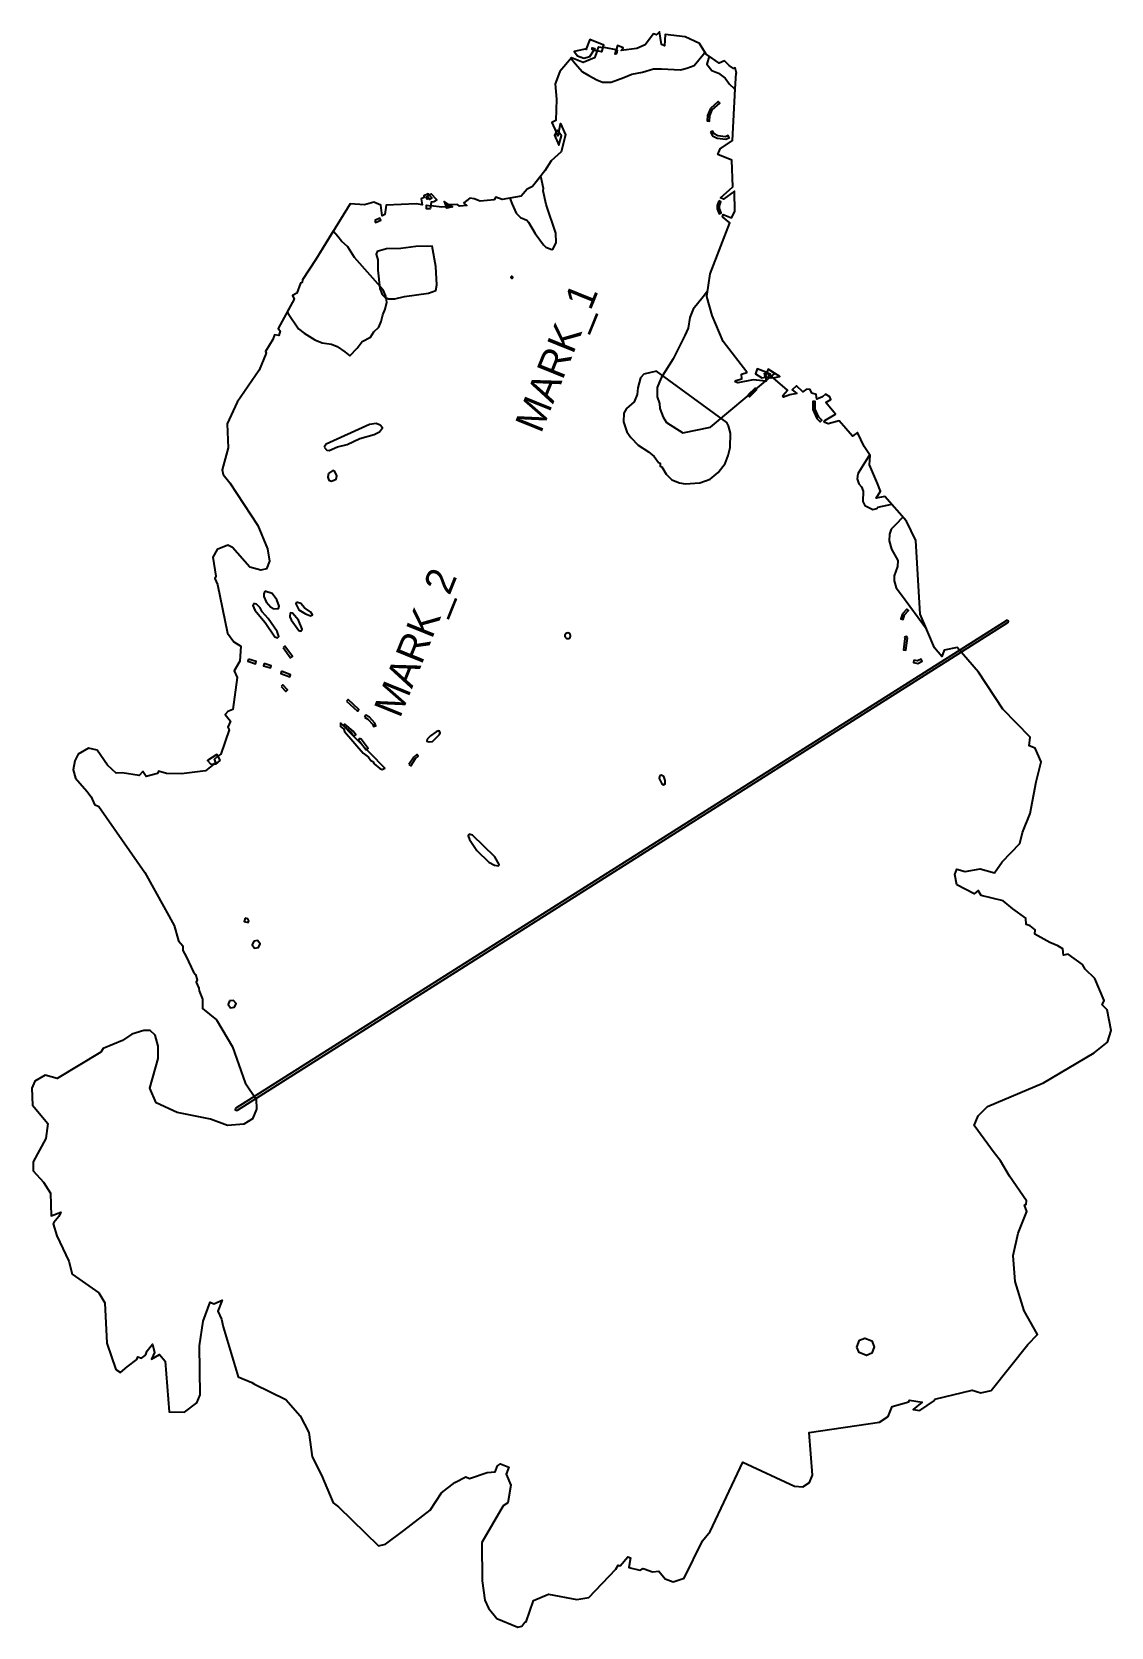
# Model space of a CAD drawing. Extents: x -2419 to -541, y 743 to 3516.
import ezdxf
from ezdxf.enums import TextEntityAlignment as Align

# ---------------------------------------------------------------- set-up
doc = ezdxf.new("R2010")
doc.units = 0

msp = doc.modelspace()

# ---------------------------------------------------------------- linework, layer by layer
at = {"layer": '1', "color": 5}
msp.add_lwpolyline([(-2343.9, 2249), (-2347.1, 2233.1), (-2343, 2219), (-2323.1, 2196.4), (-2315.8, 2186.3), (-2310, 2172.8), (-2302, 2169.6), (-2222.3, 2054.5), (-2171.4, 1962.3), (-2163.5, 1935.9), (-2155.9, 1927.3), (-2156.1, 1919), (-2150.3, 1908.7), (-2137.5, 1881.4), (-2133.9, 1877.4), (-2131.3, 1867.8), (-2132.8, 1863.9), (-2128.4, 1853.4), (-2128, 1849.1), (-2121.8, 1834.4), (-2121.8, 1818.5), (-2097.4, 1798.3), (-2070, 1751.5), (-2047.6, 1688.9), (-2028.3, 1660.7), (-2028, 1642.9), (-2034.7, 1626.2), (-2049.9, 1617.1), (-2078.6, 1614.8), (-2107.8, 1625.6), (-2165.9, 1637.6), (-2202.8, 1654.3), (-2213.6, 1679.7), (-2199.1, 1731.5), (-2199.3, 1752.7), (-2204.4, 1772), (-2212.7, 1780.2), (-2224, 1779.9), (-2244.9, 1773.7), (-2261.1, 1762.6), (-2294.5, 1748.4), (-2298.5, 1742.1), (-2374.5, 1696.6), (-2395.4, 1702.5), (-2413.8, 1691.6), (-2418.7, 1679.6), (-2417.7, 1650.1), (-2390.8, 1618), (-2394.5, 1592), (-2416.5, 1551.5), (-2416.2, 1536.2), (-2398.4, 1516.1), (-2386.4, 1496.9), (-2385, 1457.6), (-2368.4, 1463.9), (-2372, 1456.3), (-2380.6, 1446.4), (-2381.4, 1443.7), (-2375.4, 1422.7), (-2354.6, 1379.1), (-2348.5, 1356.1), (-2302.4, 1323.8), (-2291.9, 1306.4), (-2288.2, 1236.5), (-2272.6, 1190.5), (-2264.6, 1185.3), (-2252.9, 1195.4), (-2236.3, 1207.8), (-2234.4, 1212.4), (-2228.2, 1210.3), (-2221.2, 1215.2), (-2218.2, 1223), (-2209.1, 1234.4), (-2205.5, 1219.9), (-2210.5, 1208.5), (-2196.7, 1216.5), (-2186.9, 1204.8), (-2179.9, 1117.2), (-2153.3, 1116.2), (-2131.8, 1132.3), (-2126.2, 1146.2), (-2127.2, 1231.8), (-2120.8, 1274.4), (-2108.4, 1307.4), (-2102.1, 1304.7), (-2087.8, 1310.8), (-2095.2, 1291.9), (-2089.1, 1277.9), (-2085.9, 1264.7), (-2059.6, 1177.5), (-2036.4, 1168.1), (-2031.2, 1165.1), (-1977.2, 1138.3), (-1952.1, 1109.8), (-1936.8, 1080.8), (-1931.4, 1038.5), (-1915, 1006.9), (-1894.5, 958.7), (-1885.4, 951.9), (-1815.6, 883.9), (-1803.8, 886.7), (-1771.8, 910.3), (-1725.8, 946.2), (-1706.1, 976.2), (-1682.9, 994), (-1664.1, 1003.7), (-1657.5, 1001.1), (-1626.6, 1011.6), (-1612.9, 1012.7), (-1608.7, 1022.9), (-1603.5, 1026.6), (-1589, 1020.8), (-1593.9, 1008.6), (-1585.7, 989.4), (-1591, 958.7), (-1599, 953.6), (-1636, 890), (-1635.6, 822.9), (-1630.7, 789.6), (-1624.6, 775.3), (-1610.2, 757.6), (-1573.2, 742.6), (-1566.2, 744), (-1561.3, 751.4), (-1559, 751.6), (-1545.9, 788.7), (-1520.1, 799.7), (-1470.8, 790.4), (-1450.1, 793.9), (-1402.8, 843.1), (-1399.2, 850.3), (-1395.5, 849), (-1382.1, 864.9), (-1377.6, 863.2), (-1380.6, 846.2), (-1361.5, 841.6), (-1355.8, 844.8), (-1353.9, 843.9), (-1339.1, 838.9), (-1328.4, 839.8), (-1316.9, 826.8), (-1303.1, 821.2), (-1284.2, 827.6), (-1252, 892.6), (-1238.7, 908.9), (-1181.8, 1029.3), (-1092.4, 987.4), (-1077.6, 986.8), (-1066, 994), (-1060.8, 1006.9), (-1066.7, 1080.7), (-944.1, 1098.9), (-929, 1109), (-922.1, 1126.1), (-893.1, 1134.1), (-891.9, 1137.4), (-870.4, 1133.8), (-885.7, 1120.7), (-874.3, 1119), (-848.8, 1136.8), (-848, 1138.9), (-782.9, 1154.5), (-768, 1149.7), (-750, 1154.2), (-686.2, 1234.2), (-669.7, 1251.1), (-692.8, 1292.3), (-708.1, 1343.3), (-711.7, 1389), (-703.2, 1427.6), (-687.8, 1465.4), (-692.1, 1476.3), (-689.1, 1477.9), (-688.9, 1483.7), (-718.2, 1526.5), (-733.8, 1553.6), (-744.8, 1567.4), (-779.7, 1614.5), (-772.8, 1631.6), (-756.6, 1647.7), (-659, 1689.1), (-571.2, 1741), (-547.5, 1759.5), (-541.5, 1779.7), (-548.4, 1815.8), (-556.8, 1824.7), (-553.8, 1832.2), (-570, 1870.3), (-586.8, 1886.4), (-591, 1894.6), (-616.1, 1912.5), (-624.1, 1910.9), (-625.3, 1921.7), (-634.2, 1927.2), (-647.9, 1932.7), (-674.2, 1947.6), (-673.6, 1955.1), (-682.5, 1961.8), (-689, 1964.3), (-690, 1975.4), (-712.7, 1991.3), (-729.5, 2005.6), (-767.6, 2014.8), (-773, 2023.2), (-779.9, 2017.4), (-809.7, 2033), (-813.5, 2051.2), (-809.8, 2060.6), (-795.1, 2056.6), (-769.5, 2061), (-744.1, 2054.3), (-731, 2073.3), (-700.3, 2105.4), (-695.5, 2124.5), (-682.4, 2157), (-672, 2212.1), (-662.9, 2247.3), (-673.7, 2270.9), (-684, 2275.1), (-682.5, 2289.9), (-730, 2338.5), (-772, 2403.2), (-809, 2446), (-831.7, 2441), (-836.1, 2430.3), (-848.8, 2445.6), (-873.5, 2503.9), (-881, 2631.9), (-897.5, 2665.6), (-934.8, 2708.7), (-950.4, 2705.3), (-942.5, 2717.7), (-947.7, 2731.2), (-961.5, 2763.6), (-960.5, 2779.9), (-971.1, 2795.5), (-982.9, 2819.8), (-991.4, 2813.6), (-1014.6, 2840), (-1033.5, 2834.9), (-1040.5, 2837.7), (-1039.2, 2840.6), (-1020.7, 2851.4), (-1023.6, 2855.2), (-1037.8, 2872), (-1028.8, 2877.3), (-1030.6, 2882), (-1038.4, 2886.3), (-1043.3, 2881.7), (-1053.6, 2877.5), (-1054.5, 2885.6), (-1062.1, 2888.4), (-1064.8, 2894.5), (-1071.3, 2895.3), (-1077.8, 2890.6), (-1088.6, 2901), (-1096.3, 2893.8), (-1088, 2887.4), (-1100.2, 2885.3), (-1111.3, 2881.4), (-1112.5, 2884.3), (-1104.4, 2893.2), (-1129.5, 2914.6), (-1117.5, 2917), (-1138.1, 2930), (-1140.4, 2924.2), (-1157.3, 2930.7), (-1160.3, 2921.7), (-1149, 2915), (-1142.9, 2915.7), (-1143.2, 2916.7), (-1140.2, 2915.9), (-1142.9, 2915.7), (-1141.4, 2909.2), (-1164.1, 2911.2), (-1190.5, 2905.9), (-1195.5, 2907.8), (-1194.4, 2910.2), (-1183.7, 2912.9), (-1184.2, 2921.1), (-1175.3, 2924), (-1175.2, 2924.5), (-1216.2, 2978.2), (-1235.2, 3023.1), (-1244.6, 3056), (-1239.1, 3095.5), (-1204.6, 3184.3), (-1217.7, 3194.5), (-1216.1, 3198.7), (-1201.5, 3193.1), (-1195.9, 3204.3), (-1196.4, 3239.3), (-1215.5, 3225.5), (-1221, 3227.5), (-1199.3, 3246.9), (-1201.3, 3293), (-1225.8, 3303), (-1221.5, 3313.2), (-1200.1, 3327.7), (-1195.5, 3417.2), (-1193.4, 3444.3), (-1193.1, 3444.4), (-1195.4, 3453.6), (-1198.4, 3452.9), (-1206.1, 3457.8), (-1213.8, 3466.1), (-1223.3, 3462.2), (-1245.8, 3477.8), (-1257.7, 3496.1), (-1282.5, 3508), (-1317.1, 3511.8), (-1318.6, 3492.3), (-1323.5, 3494.5), (-1327, 3516.3), (-1332.1, 3511.3), (-1337.5, 3513.2), (-1351.8, 3493.6), (-1366.5, 3487.4), (-1393.6, 3483.8), (-1390.5, 3488.8), (-1399.9, 3492.8), (-1402.2, 3485), (-1420.5, 3488.4), (-1425.3, 3489.3), (-1427.9, 3481.7), (-1435.3, 3483.6), (-1432.4, 3490.6), (-1425.3, 3489.3), (-1423.9, 3493.2), (-1448.1, 3502.8), (-1454.5, 3486.7), (-1459, 3485.8), (-1475.3, 3482.4), (-1469.9, 3474.6), (-1458.9, 3470.5), (-1448.2, 3473.4), (-1440.7, 3484.9), (-1444.2, 3485.8), (-1444.2, 3488.4), (-1439.3, 3487.2), (-1440.7, 3484.9), (-1435.3, 3483.6), (-1440.2, 3471.4), (-1459.6, 3463.2), (-1480.1, 3471.5), (-1500.6, 3447.3), (-1508.3, 3426.1), (-1506.2, 3399.6), (-1507.4, 3362.4), (-1514.2, 3358.9), (-1506.6, 3342.1), (-1509.4, 3336.6), (-1502.3, 3319.5), (-1497.5, 3335.7), (-1502.3, 3341.9), (-1503.6, 3335.5), (-1506.6, 3342.1), (-1504.9, 3345.4), (-1502.3, 3341.9), (-1499.2, 3356.6), (-1499.1, 3357.3), (-1490.8, 3337.5), (-1498.3, 3307.5), (-1515.7, 3292.1), (-1526.3, 3275), (-1548.1, 3247.6), (-1557.4, 3242.8), (-1567.5, 3230.4), (-1600.7, 3224.8), (-1611.6, 3229), (-1614.8, 3224.2), (-1638.8, 3221.7), (-1649.2, 3226), (-1656.9, 3227.3), (-1667.5, 3219.2), (-1662, 3214.3), (-1674.7, 3213.4), (-1678.6, 3216.4), (-1693, 3215.8), (-1686.9, 3211.9), (-1697.1, 3210), (-1697.9, 3212), (-1692.9, 3212.2), (-1696.2, 3215.6), (-1693, 3215.8), (-1701.7, 3221.2), (-1697.9, 3212), (-1705.6, 3211.7), (-1724.7, 3214), (-1726, 3208.4), (-1732.3, 3208.8), (-1732.3, 3214.9), (-1724.7, 3214), (-1723.5, 3219.4), (-1723.8, 3220.7), (-1719.8, 3221.3), (-1714.3, 3224.3), (-1724.1, 3235), (-1727.4, 3232.7), (-1723.1, 3227.7), (-1727, 3224.6), (-1728.2, 3227.7), (-1731, 3227.6), (-1731.4, 3225.6), (-1733, 3228.9), (-1727.4, 3232.7), (-1729.2, 3234.8), (-1736.8, 3231.5), (-1736.2, 3228.6), (-1741.5, 3226.3), (-1739.7, 3215.5), (-1750.2, 3217.1), (-1802.5, 3215.3), (-1804.7, 3198.6), (-1809.2, 3196.5), (-1811.5, 3215.1), (-1824.1, 3220), (-1840.1, 3215.7), (-1864.9, 3217.3), (-1924.9, 3120.6), (-1947.8, 3085.3), (-1948.3, 3080.7), (-1951.4, 3079.3), (-1958.1, 3062.1), (-1965.3, 3058.1), (-1962.7, 3051.8), (-1990.3, 3000.4), (-1986.6, 2996.4), (-1989.1, 2988.6), (-1996.8, 2989.8), (-1999.3, 2981.7), (-2012.2, 2960.5), (-2011.1, 2957.8), (-2023.3, 2927.9), (-2061.5, 2872.3), (-2079.3, 2834.6), (-2077.3, 2792.9), (-2087.8, 2754.9), (-2085.7, 2746.7), (-2074.3, 2732.2), (-2025.9, 2658.1), (-2008.6, 2617.3), (-2005.2, 2596.2), (-2010.6, 2582.8), (-2020.6, 2580.1), (-2039.6, 2585.5), (-2069.7, 2619.6), (-2078.1, 2623.8), (-2096.4, 2616.1), (-2103.9, 2602.9), (-2099, 2569.8), (-2100.5, 2566), (-2096, 2555.4), (-2078.5, 2470.8), (-2067.5, 2455.6), (-2055.3, 2448.1), (-2056.8, 2422.1), (-2067, 2405.5), (-2061.9, 2393.6), (-2069.3, 2338), (-2078, 2334.5), (-2082.4, 2329.6), (-2073.3, 2318.1), (-2077.6, 2307.5), (-2075.7, 2303), (-2090.3, 2260.6), (-2095.2, 2256.7), (-2091.5, 2249.4), (-2099.2, 2243.1), (-2102.1, 2243.3), (-2098.5, 2246.2), (-2101.1, 2252), (-2095.2, 2256.7), (-2096.8, 2259.8), (-2113, 2249.4), (-2107.9, 2243.8), (-2102.1, 2243.3), (-2116.7, 2231.6), (-2158.6, 2226.5), (-2184.3, 2226.9), (-2198.3, 2231), (-2200, 2226.9), (-2220, 2221.8), (-2226, 2230.1), (-2232.1, 2223.1), (-2261.5, 2227.9), (-2272.3, 2227.5), (-2287, 2241.6), (-2305.4, 2267.3), (-2320.1, 2270.7), (-2338.2, 2260.7)], close=True, dxfattribs=at)
at = {"layer": '11', "color": 5}
for points in [[(-1454.5, 3486.7), (-1454.1, 3486.7), (-1454.8, 3485.9)], [(-1402.2, 3485), (-1400.4, 3484.7), (-1401.7, 3478), (-1404.3, 3477.7)], [(-1144.6, 2922.7), (-1141.1, 2922.4), (-1140.4, 2924.2), (-1137, 2922.8), (-1137, 2922.1), (-1141.1, 2922.4), (-1143.3, 2917)], [(-1143.3, 2917), (-1143.2, 2916.7), (-1143.4, 2916.8)], [(-1140.2, 2915.9), (-1136.9, 2916.3), (-1137, 2922.1), (-1134.8, 2922), (-1134.8, 2919.2), (-1129.5, 2914.6), (-1132.8, 2914)], [(-983.9, 1229.3), (-979, 1241.4), (-969.9, 1245.3), (-957.8, 1240.4), (-953.4, 1230), (-957.9, 1218.8), (-967, 1215), (-980, 1220.2)]]:
    msp.add_lwpolyline(points, close=True, dxfattribs=at)
at = {"layer": '51', "color": 5}
for points in [[(-2064.3, 1644.3), (-2065.2, 1642.1), (-2061.5, 1640.6), (-2061.1, 1641.6), (-721.2, 2489.1), (-720.6, 2489.5), (-719.7, 2491.7), (-723.4, 2493.2), (-723.8, 2492.2), (-2063.7, 1644.7)], [(-1491, 2469), (-1491.6, 2467.4), (-1491.7, 2465.7), (-1491.1, 2464), (-1490.1, 2462.7), (-1488.6, 2461.7), (-1486.9, 2461.4), (-1485.2, 2461.6), (-1483.6, 2462.4), (-1482.5, 2463.7), (-1481.8, 2465.3), (-1481.8, 2467.1), (-1482.3, 2468.7), (-1483.4, 2470.1), (-1484.8, 2471), (-1486.5, 2471.4), (-1488.3, 2471.1), (-1489.8, 2470.3)]]:
    msp.add_lwpolyline(points, close=True, dxfattribs=at)
at = {"layer": '52', "color": 5}
for points in [[(-1822.4, 3188.5), (-1820.9, 3184.8), (-1811.7, 3188.7), (-1813.3, 3192.4)], [(-1584.8, 3090.9), (-1585.5, 3089.2), (-1584.4, 3087.9), (-1582.7, 3088.1), (-1582, 3089.7), (-1583.1, 3091.1)], [(-1389, 2853.4), (-1389.6, 2838.5), (-1383.7, 2821), (-1377.1, 2810.8), (-1363.9, 2797.9), (-1346, 2786.4), (-1336.3, 2778.1), (-1328.8, 2767.5), (-1326, 2766.4), (-1326, 2761), (-1323.2, 2759.9), (-1315.5, 2747.1), (-1305.3, 2737.6), (-1292.3, 2732.3), (-1282.3, 2730.4), (-1256.8, 2732), (-1239, 2738.8), (-1224.7, 2750.3), (-1212.9, 2766), (-1207.3, 2779.9), (-1203.9, 2793.7), (-1203.6, 2818.4), (-1206.9, 2831.6), (-1210.1, 2837.1), (-1332.5, 2926.5), (-1354, 2921.2), (-1359.8, 2914.9), (-1364.7, 2897.5), (-1366.1, 2886.1), (-1371.3, 2873.2), (-1384.7, 2861.3)], [(-1173.4, 2884.7), (-1170.6, 2881.8), (-1158.1, 2894), (-1160.9, 2896.9)], [(-1981.8, 2446.1), (-1968.7, 2427.8), (-1965.4, 2430.2), (-1978.6, 2448.4)], [(-2041.9, 2425.8), (-2043.1, 2422), (-2029.7, 2417.7), (-2028.5, 2421.5)], [(-2014.8, 2418.1), (-2016, 2414.3), (-2003.6, 2410.3), (-2002.4, 2414.1)], [(-1984.4, 2404.7), (-1985.9, 2401), (-1970.2, 2394.7), (-1968.7, 2398.4)], [(-1985.2, 2378.3), (-1976.9, 2369.5), (-1974, 2372.3), (-1982.3, 2381)], [(-1871.4, 2352.7), (-1852.5, 2335.4), (-1849.8, 2338.3), (-1868.7, 2355.7)], [(-1876.9, 2309.6), (-1862.6, 2297.5), (-1858.7, 2291.7), (-1855.4, 2294), (-1859.6, 2300.2), (-1874.3, 2312.7)], [(-1840.1, 2324.9), (-1834.3, 2321.5), (-1825.8, 2311.9), (-1824.3, 2308.3), (-1820.6, 2309.9), (-1822.4, 2314.1), (-1831.7, 2324.6), (-1838.1, 2328.3)], [(-1849.5, 2287.6), (-1851, 2283.9), (-1848.7, 2283), (-1837, 2267.8), (-1833.8, 2270.2), (-1846.2, 2286.3)], [(-1763.1, 2242.4), (-1759.7, 2240.2), (-1751.5, 2252.7), (-1746.7, 2257), (-1749.3, 2260), (-1754.5, 2255.4)]]:
    msp.add_lwpolyline(points, close=True, dxfattribs=at)
at = {"layer": '53', "color": 5}
for points in [[(-2032.9, 1935.2), (-2035.5, 1928.7), (-2031.2, 1923.2), (-2024.3, 1924.2), (-2021.7, 1930.7), (-2026, 1936.2)], [(-2074.9, 1831.4), (-2077.5, 1824.9), (-2073.2, 1819.4), (-2066.2, 1820.3), (-2063.6, 1826.8), (-2067.9, 1832.3)]]:
    msp.add_lwpolyline(points, close=True, dxfattribs=at)
at = {"layer": '54', "color": 5}
for points in [[(-1481, 3470.5), (-1474, 3461.6), (-1460.9, 3446.8), (-1450.1, 3440.6), (-1436.1, 3433), (-1426.3, 3429), (-1411.2, 3428.7), (-1389, 3436.8), (-1375.2, 3442.6), (-1356.5, 3446.5), (-1337.2, 3452), (-1323.8, 3452.2), (-1290.4, 3450.2), (-1279.6, 3453.4), (-1266.5, 3457.6), (-1250.7, 3477.8), (-1248, 3481.2), (-1257.7, 3496.1), (-1282.5, 3508), (-1317.1, 3511.8), (-1318.6, 3492.3), (-1323.5, 3494.5), (-1327, 3516.3), (-1332.1, 3511.3), (-1337.5, 3513.2), (-1351.8, 3493.6), (-1366.5, 3487.4), (-1393.6, 3483.8), (-1390.5, 3488.8), (-1399.9, 3492.8), (-1402.2, 3485), (-1420.5, 3488.4), (-1425.3, 3489.3), (-1427.9, 3481.7), (-1435.3, 3483.6), (-1432.4, 3490.6), (-1425.3, 3489.3), (-1423.9, 3493.2), (-1448.1, 3502.8), (-1454.5, 3486.7), (-1459, 3485.8), (-1475.3, 3482.4), (-1469.9, 3474.6), (-1458.9, 3470.5), (-1448.2, 3473.4), (-1440.7, 3484.9), (-1444.2, 3485.8), (-1444.2, 3488.4), (-1439.3, 3487.2), (-1440.7, 3484.9), (-1435.3, 3483.6), (-1440.2, 3471.4), (-1459.6, 3463.2), (-1480.1, 3471.5)], [(-1240.5, 3474.1), (-1244.6, 3460.1), (-1235.8, 3449), (-1224.3, 3444.4), (-1212.6, 3435.8), (-1205.4, 3425.3), (-1196.9, 3418.1), (-1195.5, 3417.5), (-1193.4, 3444.3), (-1193.1, 3444.4), (-1195.4, 3453.6), (-1198.4, 3452.9), (-1206.1, 3457.8), (-1213.8, 3466.1), (-1223.3, 3462.2)], [(-1238.6, 3383.1), (-1243.4, 3371.2), (-1244, 3361.4), (-1240, 3361.2), (-1239.5, 3370.3), (-1235.3, 3380.7), (-1222.2, 3392.2), (-1224.9, 3395.2)], [(-1238.3, 3341.9), (-1234.9, 3335.8), (-1227, 3331.4), (-1211.6, 3329.8), (-1205.9, 3332.2), (-1207.4, 3335.9), (-1212.2, 3333.9), (-1225.7, 3335.3), (-1231.9, 3338.8), (-1234.8, 3343.9)], [(-1587.5, 3227), (-1583.1, 3216.5), (-1576.5, 3200.9), (-1568.7, 3193.4), (-1557.6, 3188.9), (-1554.6, 3185.6), (-1543.2, 3165.9), (-1528.6, 3145.9), (-1524.7, 3142.2), (-1514.5, 3138.1), (-1511.9, 3139.2), (-1506.5, 3149.9), (-1507.3, 3166.5), (-1523.9, 3216.3), (-1529.4, 3240.1), (-1528.8, 3244.2), (-1533.7, 3265.7), (-1548.1, 3247.6), (-1557.4, 3242.8), (-1567.5, 3230.4)], [(-1223.8, 3222.3), (-1226.9, 3214.5), (-1226.9, 3208.4), (-1223.4, 3200.2), (-1219.8, 3201.7), (-1222.9, 3209.2), (-1222.9, 3213.8), (-1220.1, 3220.8)], [(-1965.3, 3058.1), (-1962.7, 3051.8), (-1974.7, 3029.6), (-1972.9, 3026.4), (-1955, 3000.2), (-1944.9, 2992.3), (-1926.6, 2981.1), (-1913.5, 2975.8), (-1897.5, 2973.2), (-1887.7, 2969.2), (-1874.3, 2960), (-1865.8, 2952.8), (-1852.7, 2966.5), (-1844.1, 2978.2), (-1829.7, 2985.7), (-1824.1, 2994.8), (-1815.2, 3002.7), (-1811.3, 3012.5), (-1808.3, 3024.6), (-1804.3, 3034.4), (-1801.3, 3046.5), (-1802.9, 3056.6), (-1807.8, 3068.1), (-1857.4, 3124.2), (-1869.1, 3142.3), (-1880.2, 3152.4), (-1886.4, 3160.6), (-1894.2, 3169.5), (-1894.4, 3169.8), (-1924.9, 3120.6), (-1947.8, 3085.3), (-1948.3, 3080.7), (-1951.4, 3079.3), (-1958.1, 3062.1)], [(-1817.9, 3134.5), (-1819.8, 3129.9), (-1817.2, 3120.2), (-1817.1, 3101.8), (-1813.7, 3070.2), (-1809.3, 3059.8), (-1804.8, 3054.8), (-1798.3, 3052.2), (-1787.6, 3052.1), (-1770.8, 3056.2), (-1728.7, 3061.8), (-1716, 3066.4), (-1714.1, 3076.4), (-1716.2, 3108.5), (-1722.6, 3143.5), (-1750.9, 3143), (-1777, 3139.6), (-1802.1, 3138.9)], [(-1324.4, 2914.6), (-1331.1, 2897.9), (-1331.2, 2881.7), (-1327.1, 2870.4), (-1326.4, 2861.5), (-1320.7, 2846.2), (-1314.6, 2837.3), (-1286.5, 2819.2), (-1238.5, 2829.2), (-1142.4, 2909.3), (-1164.1, 2911.2), (-1190.5, 2905.9), (-1195.5, 2907.8), (-1194.4, 2910.2), (-1183.7, 2912.9), (-1184.2, 2921.1), (-1175.3, 2924), (-1175.2, 2924.5), (-1216.2, 2978.2), (-1235.2, 3023.1), (-1244.6, 3056), (-1243.3, 3065.3), (-1251.3, 3055.5), (-1268.4, 3034.4), (-1274.4, 3019.5), (-1277.4, 3001.3), (-1282.7, 2988.4), (-1303.3, 2948.1)], [(-1157.3, 2930.7), (-1160.3, 2921.7), (-1149, 2915), (-1142.9, 2915.7), (-1143.2, 2916.7), (-1140.2, 2915.9), (-1142.9, 2915.7), (-1141.6, 2909.9), (-1126.4, 2922.6), (-1138.1, 2930), (-1140.4, 2924.2)], [(-1060.2, 2874), (-1060.5, 2859.6), (-1053.1, 2844.1), (-1047.5, 2838.5), (-1044.7, 2841.3), (-1049.8, 2846.5), (-1056.4, 2860.4), (-1056.2, 2873.9)], [(-1910.1, 2794.2), (-1905.7, 2789.2), (-1901.6, 2788.6), (-1887.2, 2794.7), (-1870.5, 2798.8), (-1848, 2809.1), (-1823.5, 2816.4), (-1814, 2821.2), (-1809.1, 2827.9), (-1812.7, 2832.5), (-1820.1, 2835.5), (-1831.6, 2833.7), (-1906.9, 2799.4)], [(-981.8, 2748.1), (-983.3, 2739), (-980.3, 2730.3), (-975.9, 2725.3), (-972.6, 2717.5), (-973.4, 2699.5), (-969.7, 2692.6), (-956.2, 2686), (-949.1, 2687.5), (-947.1, 2689.9), (-922.9, 2694.9), (-934.8, 2708.7), (-950.4, 2705.3), (-942.5, 2717.7), (-947.7, 2731.2), (-961.5, 2763.6), (-960.5, 2779.9), (-961.4, 2781.3), (-975.4, 2758.5)], [(-1902.8, 2748.2), (-1904.1, 2742.2), (-1901.9, 2737), (-1897.3, 2735.2), (-1889.5, 2738.5), (-1888.2, 2744.4), (-1891.5, 2752.2), (-1895.2, 2753.7)], [(-923.8, 2651.4), (-927.2, 2643), (-927.6, 2631.3), (-923.7, 2616.8), (-912.3, 2597.1), (-913.2, 2586.7), (-918.7, 2570.6), (-918.9, 2562), (-915.2, 2549.8), (-906.2, 2537.5), (-862.8, 2478.6), (-873.5, 2503.9), (-881, 2631.9), (-897.5, 2665.6), (-903.5, 2672.5), (-916.3, 2659.1)], [(-2013.5, 2543.7), (-2015.3, 2539.1), (-2015, 2534.6), (-2011.1, 2525.5), (-2003.2, 2515.8), (-1998.9, 2513), (-1990, 2513.8), (-1988.5, 2517.5), (-1992.5, 2528.8), (-2001, 2539.8)], [(-1958.6, 2524.8), (-1959.7, 2522), (-1954.3, 2511.2), (-1943, 2504.5), (-1933.8, 2500.7), (-1930.8, 2502.8), (-1933.4, 2507.1), (-1944.3, 2514.7), (-1950.8, 2522.7)], [(-2032.9, 2522.4), (-2034.3, 2518.7), (-2031, 2510.9), (-2012.7, 2489.5), (-1995.9, 2464.4), (-1991.3, 2462.5), (-1989.2, 2464.9), (-1992.2, 2473.7), (-2007.9, 2496.2), (-2018.2, 2507.9), (-2021.9, 2514.8), (-2027.8, 2521.5)], [(-1969.2, 2506.4), (-1970, 2499.2), (-1967.8, 2494), (-1954.6, 2475.7), (-1950.9, 2474.3), (-1948.5, 2477.6), (-1955.1, 2493.2), (-1965.1, 2505.9)], [(-904.4, 2504.7), (-907, 2495.5), (-903.1, 2494.4), (-900.8, 2502.6), (-893.7, 2510.1), (-896.6, 2512.8)], [(-900.8, 2463.7), (-900, 2461.6), (-902.7, 2441.7), (-898.8, 2441.2), (-895.8, 2462.1), (-897.2, 2465.3)], [(-884.4, 2424), (-885.3, 2420.1), (-877.7, 2418.3), (-870.2, 2422.3), (-872, 2425.8), (-878.3, 2422.5)], [(-1881.7, 2314.7), (-1882.1, 2308.4), (-1876.3, 2303.9), (-1874.7, 2300), (-1842.5, 2262.2), (-1833.4, 2255.3), (-1829.3, 2249.3), (-1825.6, 2247.8), (-1823.1, 2243.5), (-1813.4, 2235.3), (-1809.7, 2233.8), (-1804.5, 2236.1)], [(-1731.4, 2286.3), (-1731.6, 2283.2), (-1727.8, 2281.7), (-1722.1, 2282.6), (-1709.6, 2294.8), (-1708.5, 2297.6), (-1709.6, 2300.2), (-1711.4, 2300.9), (-1715.3, 2299.3), (-1725.6, 2292.6)], [(-1326.6, 2223.1), (-1327.5, 2218.1), (-1322.7, 2208.6), (-1319.9, 2207.4), (-1317.3, 2208.6), (-1316.9, 2214.9), (-1319.7, 2221.4), (-1324, 2224.2)], [(-1658.9, 2121.2), (-1660.1, 2118.4), (-1657.3, 2111.9), (-1644.6, 2092.7), (-1623.6, 2072.4), (-1613.8, 2067.3), (-1607.9, 2066), (-1605.8, 2068.4), (-1613.2, 2082.2), (-1652.1, 2119.5)], [(-2047.9, 1975.2), (-2049.3, 1969.3), (-2042.4, 1967.6), (-2041.3, 1970.4), (-2042.9, 1974.3)]]:
    msp.add_lwpolyline(points, close=True, dxfattribs=at)

# ---------------------------------------------------------------- texts
at = {"layer": '72', "color": 5}
for s, p in [('MARK_1', (-1519.3, 2811.1)), ('MARK_2', (-1764.7, 2315.9))]:
    msp.add_text(s, height=50, rotation=68, dxfattribs=at).set_placement(p, align=Align.BOTTOM_LEFT)

doc.saveas('drawing.dxf')
